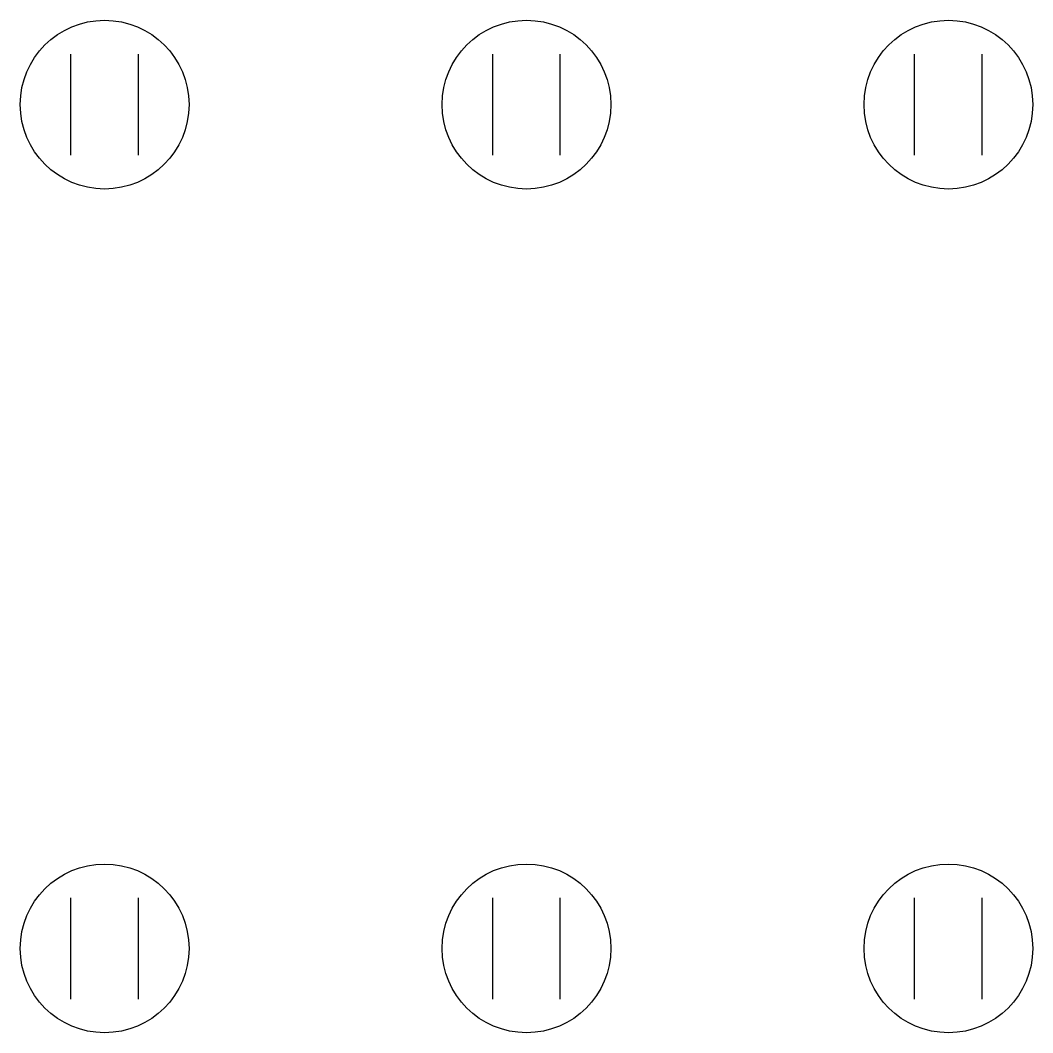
# Model space of a CAD drawing. Header units: millimetres. Extents: x -100 to 1100, y -100 to 1100.
import ezdxf

# ---------------------------------------------------------------- set-up
doc = ezdxf.new("R2010")
doc.units = ezdxf.units.MM
doc.layers.add('E-POWER', color=1, linetype='Continuous')

# ---------------------------------------------------------------- blocks, each defined once
blk = doc.blocks.new('OT-2P')
for p, q in [((-40, -60), (-40, 60)), ((40, -60), (40, 60))]:
    blk.add_line(p, q)
blk.add_circle((0, 0), 100)
blk.add_attdef('CIRCUIT', (120, 0), '', height=80)

msp = doc.modelspace()

# ---------------------------------------------------------------- block references
at = {"layer": 'E-POWER', "row_count": 2, "column_count": 3, "row_spacing": 1000, "column_spacing": 500}
msp.add_blockref('OT-2P', (0, 0), dxfattribs=at)

doc.saveas('drawing.dxf')
